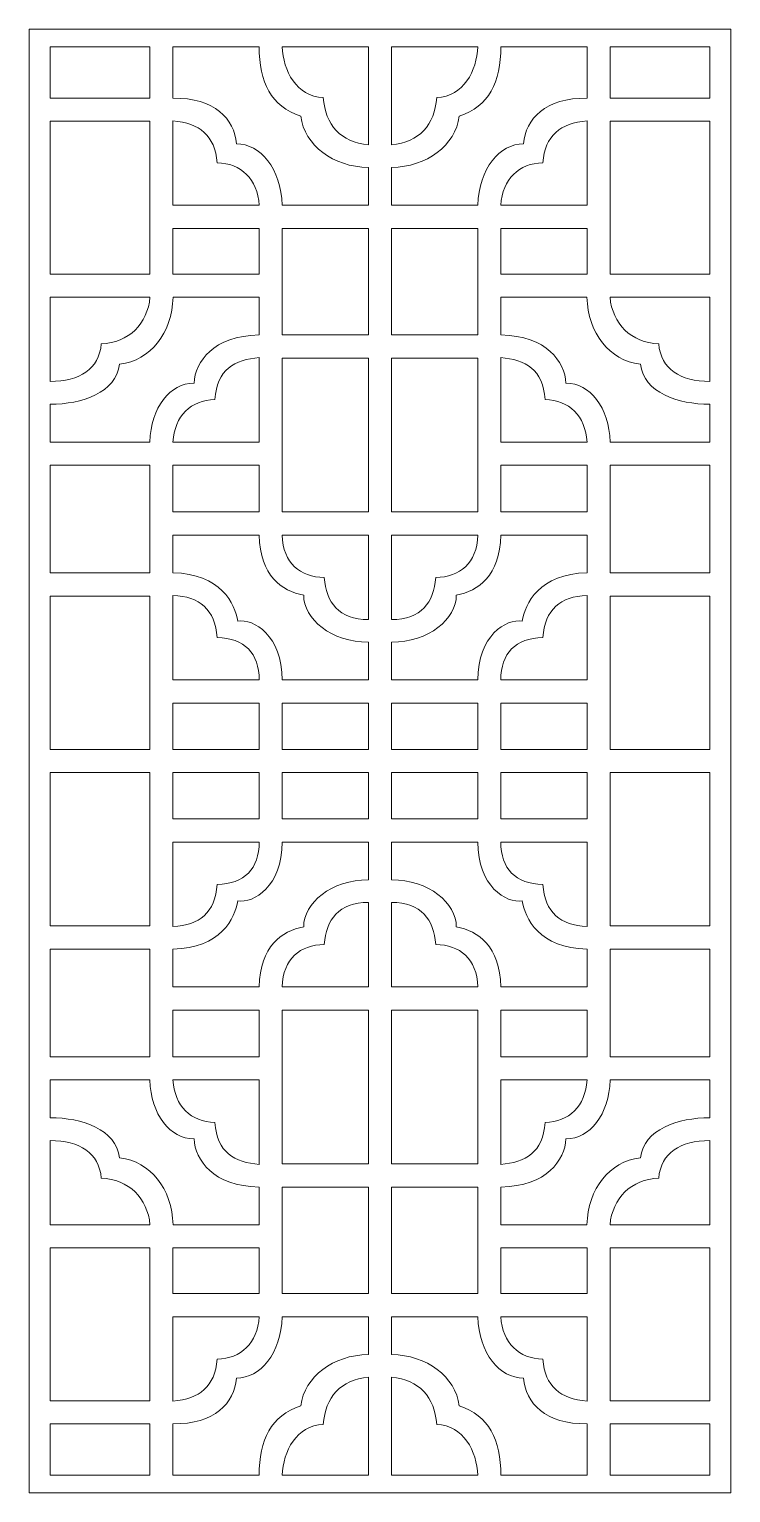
# Model space of a CAD drawing. Header units: centimetres. Extents: x -4.7 to 5.9, y -10.6 to 11.5.
import ezdxf

# ---------------------------------------------------------------- set-up
doc = ezdxf.new("R2010")
doc.units = ezdxf.units.CM
doc.header["$MEASUREMENT"] = 0
doc.layers.add('layer 1', color=7, linetype='Continuous')

msp = doc.modelspace()

# ---------------------------------------------------------------- linework, layer by layer
at = {"layer": 'layer 1', "color": 242, "lineweight": 9}
for points, knots in [([(-4.69171, 11.46541), (-4.69171, 11.46541), (5.89154, 11.46541), (5.89154, 11.46541), (5.89154, 11.46541), (5.89154, 11.46541), (5.89154, -10.6194), (5.89154, -10.6194), (5.89154, -10.6194), (5.89154, -10.6194), (-4.69171, -10.6194), (-4.69171, -10.6194), (-4.69171, -10.6194), (-4.69171, -10.6194), (-4.69171, 11.46541), (-4.69171, 11.46541)], [0, 0, 0, 0, 0.2, 0.2, 0.2, 0.2, 0.4, 0.4, 0.4, 0.4, 0.6, 0.6, 0.6, 0.6, 1, 1, 1, 1]), ([(-4.37775, 10.42548), (-4.37775, 10.42548), (-2.87238, 10.42548), (-2.87238, 10.42548), (-2.87238, 10.42548), (-2.87238, 10.42548), (-2.87238, 11.20187), (-2.87238, 11.20187), (-2.87238, 11.20187), (-2.87238, 11.20187), (-4.37775, 11.20187), (-4.37775, 11.20187), (-4.37775, 11.20187), (-4.37775, 11.20187), (-4.37775, 10.42548), (-4.37775, 10.42548)], [0, 0, 0, 0, 0.2, 0.2, 0.2, 0.2, 0.4, 0.4, 0.4, 0.4, 0.6, 0.6, 0.6, 0.6, 1, 1, 1, 1]), ([(-2.52347, 11.20187), (-2.52347, 11.20187), (-2.52347, 10.42567), (-2.52347, 10.42567), (-2.52347, 10.42567), (-1.89407, 10.43141), (-1.59461, 10.11523), (-1.56669, 9.73474), (-1.56669, 9.73474), (-1.20879, 9.73928), (-0.89213, 9.3645), (-0.87493, 8.80985), (-0.87493, 8.80985), (-0.87493, 8.80985), (0.42544, 8.80985), (0.42544, 8.80985), (0.42544, 8.80985), (0.42544, 8.80985), (0.42544, 9.3789), (0.42544, 9.3789), (0.42544, 9.3789), (-0.11044, 9.39037), (-0.53744, 9.70995), (-0.59615, 10.15421), (-0.59615, 10.15421), (-1.04469, 10.29875), (-1.21755, 10.66776), (-1.22404, 11.20187), (-1.22404, 11.20187), (-1.22404, 11.20187), (-2.52347, 11.20187), (-2.52347, 11.20187)], [0, 0, 0, 0, 0.11111111, 0.11111111, 0.11111111, 0.11111111, 0.22222222, 0.22222222, 0.22222222, 0.22222222, 0.33333333, 0.33333333, 0.33333333, 0.33333333, 0.44444444, 0.44444444, 0.44444444, 0.44444444, 0.55555556, 0.55555556, 0.55555556, 0.55555556, 0.66666667, 0.66666667, 0.66666667, 0.66666667, 0.77777778, 0.77777778, 0.77777778, 0.77777778, 1, 1, 1, 1]), ([(-0.25634, 10.43612), (-0.22328, 10.0151), (0.00456, 9.76476), (0.42544, 9.72187), (0.42544, 9.72187), (0.42544, 9.72187), (0.42544, 11.20187), (0.42544, 11.20187), (0.42544, 11.20187), (0.42544, 11.20187), (-0.87583, 11.20187), (-0.87583, 11.20187), (-0.87583, 11.20187), (-0.8599, 10.83999), (-0.66161, 10.44729), (-0.25634, 10.43612)], [0, 0, 0, 0, 0.2, 0.2, 0.2, 0.2, 0.4, 0.4, 0.4, 0.4, 0.6, 0.6, 0.6, 0.6, 1, 1, 1, 1]), ([(3.72321, 11.20187), (3.72321, 11.20187), (3.72321, 10.42567), (3.72321, 10.42567), (3.72321, 10.42567), (3.0938, 10.43141), (2.79435, 10.11523), (2.76643, 9.73474), (2.76643, 9.73474), (2.40852, 9.73928), (2.09186, 9.3645), (2.07466, 8.80985), (2.07466, 8.80985), (2.07466, 8.80985), (0.7743, 8.80985), (0.7743, 8.80985), (0.7743, 8.80985), (0.7743, 8.80985), (0.7743, 9.3789), (0.7743, 9.3789), (0.7743, 9.3789), (1.31018, 9.39037), (1.73717, 9.70995), (1.79589, 10.15421), (1.79589, 10.15421), (2.24442, 10.29875), (2.41728, 10.66776), (2.42378, 11.20187), (2.42378, 11.20187), (2.42378, 11.20187), (3.72321, 11.20187), (3.72321, 11.20187)], [0, 0, 0, 0, 0.11111111, 0.11111111, 0.11111111, 0.11111111, 0.22222222, 0.22222222, 0.22222222, 0.22222222, 0.33333333, 0.33333333, 0.33333333, 0.33333333, 0.44444444, 0.44444444, 0.44444444, 0.44444444, 0.55555556, 0.55555556, 0.55555556, 0.55555556, 0.66666667, 0.66666667, 0.66666667, 0.66666667, 0.77777778, 0.77777778, 0.77777778, 0.77777778, 1, 1, 1, 1]), ([(1.45607, 10.43612), (1.42301, 10.0151), (1.19518, 9.76476), (0.7743, 9.72187), (0.7743, 9.72187), (0.7743, 9.72187), (0.7743, 11.20187), (0.7743, 11.20187), (0.7743, 11.20187), (0.7743, 11.20187), (2.07556, 11.20187), (2.07556, 11.20187), (2.07556, 11.20187), (2.05964, 10.83999), (1.86134, 10.44729), (1.45607, 10.43612)], [0, 0, 0, 0, 0.2, 0.2, 0.2, 0.2, 0.4, 0.4, 0.4, 0.4, 0.6, 0.6, 0.6, 0.6, 1, 1, 1, 1]), ([(5.57748, 10.42548), (5.57748, 10.42548), (4.07211, 10.42548), (4.07211, 10.42548), (4.07211, 10.42548), (4.07211, 10.42548), (4.07211, 11.20187), (4.07211, 11.20187), (4.07211, 11.20187), (4.07211, 11.20187), (5.57748, 11.20187), (5.57748, 11.20187), (5.57748, 11.20187), (5.57748, 11.20187), (5.57748, 10.42548), (5.57748, 10.42548)], [0, 0, 0, 0, 0.2, 0.2, 0.2, 0.2, 0.4, 0.4, 0.4, 0.4, 0.6, 0.6, 0.6, 0.6, 1, 1, 1, 1]), ([(-4.37775, 7.77188), (-4.37775, 7.77188), (-2.87238, 7.77188), (-2.87238, 7.77188), (-2.87238, 7.77188), (-2.87238, 7.77188), (-2.87238, 10.07655), (-2.87238, 10.07655), (-2.87238, 10.07655), (-2.87238, 10.07655), (-4.37775, 10.07655), (-4.37775, 10.07655), (-4.37775, 10.07655), (-4.37775, 10.07655), (-4.37775, 7.77188), (-4.37775, 7.77188)], [0, 0, 0, 0, 0.2, 0.2, 0.2, 0.2, 0.4, 0.4, 0.4, 0.4, 0.6, 0.6, 0.6, 0.6, 1, 1, 1, 1]), ([(-1.85703, 9.44978), (-1.88848, 9.86555), (-2.12345, 10.04972), (-2.52347, 10.08418), (-2.52347, 10.08418), (-2.52347, 10.08418), (-2.52347, 8.80985), (-2.52347, 8.80985), (-2.52347, 8.80985), (-2.52347, 8.80985), (-1.22287, 8.80985), (-1.22287, 8.80985), (-1.22287, 8.80985), (-1.25053, 9.20647), (-1.49529, 9.44298), (-1.85703, 9.44978)], [0, 0, 0, 0, 0.2, 0.2, 0.2, 0.2, 0.4, 0.4, 0.4, 0.4, 0.6, 0.6, 0.6, 0.6, 1, 1, 1, 1]), ([(3.05677, 9.44978), (3.08821, 9.86555), (3.32318, 10.04972), (3.72321, 10.08418), (3.72321, 10.08418), (3.72321, 10.08418), (3.72321, 8.80985), (3.72321, 8.80985), (3.72321, 8.80985), (3.72321, 8.80985), (2.4226, 8.80985), (2.4226, 8.80985), (2.4226, 8.80985), (2.45026, 9.20647), (2.69502, 9.44298), (3.05677, 9.44978)], [0, 0, 0, 0, 0.2, 0.2, 0.2, 0.2, 0.4, 0.4, 0.4, 0.4, 0.6, 0.6, 0.6, 0.6, 1, 1, 1, 1]), ([(5.57748, 7.77188), (5.57748, 7.77188), (4.07211, 7.77188), (4.07211, 7.77188), (4.07211, 7.77188), (4.07211, 7.77188), (4.07211, 10.07655), (4.07211, 10.07655), (4.07211, 10.07655), (4.07211, 10.07655), (5.57748, 10.07655), (5.57748, 10.07655), (5.57748, 10.07655), (5.57748, 10.07655), (5.57748, 7.77188), (5.57748, 7.77188)], [0, 0, 0, 0, 0.2, 0.2, 0.2, 0.2, 0.4, 0.4, 0.4, 0.4, 0.6, 0.6, 0.6, 0.6, 1, 1, 1, 1]), ([(-1.22345, 7.77188), (-1.22345, 7.77188), (-1.22345, 8.46091), (-1.22345, 8.46091), (-1.22345, 8.46091), (-1.22345, 8.46091), (-2.52347, 8.46091), (-2.52347, 8.46091), (-2.52347, 8.46091), (-2.52347, 8.46091), (-2.52347, 7.77188), (-2.52347, 7.77188), (-2.52347, 7.77188), (-2.52347, 7.77188), (-1.22345, 7.77188), (-1.22345, 7.77188)], [0, 0, 0, 0, 0.2, 0.2, 0.2, 0.2, 0.4, 0.4, 0.4, 0.4, 0.6, 0.6, 0.6, 0.6, 1, 1, 1, 1]), ([(0.42544, 6.85194), (0.42544, 6.85194), (0.42544, 8.46091), (0.42544, 8.46091), (0.42544, 8.46091), (0.42544, 8.46091), (-0.87451, 8.46091), (-0.87451, 8.46091), (-0.87451, 8.46091), (-0.87451, 8.46091), (-0.87451, 6.85194), (-0.87451, 6.85194), (-0.87451, 6.85194), (-0.87451, 6.85194), (0.42544, 6.85194), (0.42544, 6.85194)], [0, 0, 0, 0, 0.2, 0.2, 0.2, 0.2, 0.4, 0.4, 0.4, 0.4, 0.6, 0.6, 0.6, 0.6, 1, 1, 1, 1]), ([(0.7743, 6.85194), (0.7743, 6.85194), (0.7743, 8.46091), (0.7743, 8.46091), (0.7743, 8.46091), (0.7743, 8.46091), (2.07425, 8.46091), (2.07425, 8.46091), (2.07425, 8.46091), (2.07425, 8.46091), (2.07425, 6.85194), (2.07425, 6.85194), (2.07425, 6.85194), (2.07425, 6.85194), (0.7743, 6.85194), (0.7743, 6.85194)], [0, 0, 0, 0, 0.2, 0.2, 0.2, 0.2, 0.4, 0.4, 0.4, 0.4, 0.6, 0.6, 0.6, 0.6, 1, 1, 1, 1]), ([(2.42318, 7.77188), (2.42318, 7.77188), (2.42318, 8.46091), (2.42318, 8.46091), (2.42318, 8.46091), (2.42318, 8.46091), (3.72321, 8.46091), (3.72321, 8.46091), (3.72321, 8.46091), (3.72321, 8.46091), (3.72321, 7.77188), (3.72321, 7.77188), (3.72321, 7.77188), (3.72321, 7.77188), (2.42318, 7.77188), (2.42318, 7.77188)], [0, 0, 0, 0, 0.2, 0.2, 0.2, 0.2, 0.4, 0.4, 0.4, 0.4, 0.6, 0.6, 0.6, 0.6, 1, 1, 1, 1]), ([(-4.37775, 5.23629), (-4.37775, 5.23629), (-2.87279, 5.23629), (-2.87279, 5.23629), (-2.87279, 5.23629), (-2.8565, 5.76091), (-2.56729, 6.12392), (-2.2057, 6.12491), (-2.2057, 6.12491), (-2.1865, 6.44852), (-1.91923, 6.83835), (-1.22345, 6.85217), (-1.22345, 6.85217), (-1.22345, 6.85217), (-1.22345, 7.42293), (-1.22345, 7.42293), (-1.22345, 7.42293), (-1.22345, 7.42293), (-2.52278, 7.42293), (-2.52278, 7.42293), (-2.52278, 7.42293), (-2.53918, 6.87456), (-2.85657, 6.46806), (-3.32915, 6.41217), (-3.32915, 6.41217), (-3.38249, 5.98148), (-3.89599, 5.80516), (-4.37775, 5.80783), (-4.37775, 5.80783), (-4.37775, 5.80783), (-4.37775, 5.23629), (-4.37775, 5.23629)], [0, 0, 0, 0, 0.11111111, 0.11111111, 0.11111111, 0.11111111, 0.22222222, 0.22222222, 0.22222222, 0.22222222, 0.33333333, 0.33333333, 0.33333333, 0.33333333, 0.44444444, 0.44444444, 0.44444444, 0.44444444, 0.55555556, 0.55555556, 0.55555556, 0.55555556, 0.66666667, 0.66666667, 0.66666667, 0.66666667, 0.77777778, 0.77777778, 0.77777778, 0.77777778, 1, 1, 1, 1]), ([(-3.60509, 6.72), (-3.19368, 6.72999), (-2.90451, 7.02451), (-2.8706, 7.42293), (-2.8706, 7.42293), (-2.8706, 7.42293), (-4.37775, 7.42293), (-4.37775, 7.42293), (-4.37775, 7.42293), (-4.37775, 7.42293), (-4.37775, 6.15116), (-4.37775, 6.15116), (-4.37775, 6.15116), (-3.92873, 6.15548), (-3.6397, 6.33292), (-3.60509, 6.72)], [0, 0, 0, 0, 0.2, 0.2, 0.2, 0.2, 0.4, 0.4, 0.4, 0.4, 0.6, 0.6, 0.6, 0.6, 1, 1, 1, 1]), ([(5.57748, 5.23629), (5.57748, 5.23629), (4.07252, 5.23629), (4.07252, 5.23629), (4.07252, 5.23629), (4.05623, 5.76091), (3.76702, 6.12392), (3.40544, 6.12491), (3.40544, 6.12491), (3.38624, 6.44852), (3.11896, 6.83835), (2.42318, 6.85217), (2.42318, 6.85217), (2.42318, 6.85217), (2.42318, 7.42293), (2.42318, 7.42293), (2.42318, 7.42293), (2.42318, 7.42293), (3.72251, 7.42293), (3.72251, 7.42293), (3.72251, 7.42293), (3.73891, 6.87456), (4.05631, 6.46806), (4.52888, 6.41217), (4.52888, 6.41217), (4.58222, 5.98148), (5.09572, 5.80516), (5.57748, 5.80783), (5.57748, 5.80783), (5.57748, 5.80783), (5.57748, 5.23629), (5.57748, 5.23629)], [0, 0, 0, 0, 0.11111111, 0.11111111, 0.11111111, 0.11111111, 0.22222222, 0.22222222, 0.22222222, 0.22222222, 0.33333333, 0.33333333, 0.33333333, 0.33333333, 0.44444444, 0.44444444, 0.44444444, 0.44444444, 0.55555556, 0.55555556, 0.55555556, 0.55555556, 0.66666667, 0.66666667, 0.66666667, 0.66666667, 0.77777778, 0.77777778, 0.77777778, 0.77777778, 1, 1, 1, 1]), ([(4.80483, 6.72), (4.39341, 6.72999), (4.10424, 7.02451), (4.07034, 7.42293), (4.07034, 7.42293), (4.07034, 7.42293), (5.57748, 7.42293), (5.57748, 7.42293), (5.57748, 7.42293), (5.57748, 7.42293), (5.57748, 6.15116), (5.57748, 6.15116), (5.57748, 6.15116), (5.12847, 6.15548), (4.83944, 6.33292), (4.80483, 6.72)], [0, 0, 0, 0, 0.2, 0.2, 0.2, 0.2, 0.4, 0.4, 0.4, 0.4, 0.6, 0.6, 0.6, 0.6, 1, 1, 1, 1]), ([(-1.22345, 5.23629), (-1.22345, 5.23629), (-1.22345, 6.51068), (-1.22345, 6.51068), (-1.22345, 6.51068), (-1.58972, 6.47943), (-1.8642, 6.33198), (-1.89062, 5.87622), (-1.89062, 5.87622), (-2.25614, 5.86935), (-2.49714, 5.63312), (-2.52483, 5.23629), (-2.52483, 5.23629), (-2.52483, 5.23629), (-1.22345, 5.23629), (-1.22345, 5.23629)], [0, 0, 0, 0, 0.2, 0.2, 0.2, 0.2, 0.4, 0.4, 0.4, 0.4, 0.6, 0.6, 0.6, 0.6, 1, 1, 1, 1]), ([(0.42544, 4.18127), (0.42544, 4.18127), (0.42544, 6.503), (0.42544, 6.503), (0.42544, 6.503), (0.42544, 6.503), (-0.87451, 6.503), (-0.87451, 6.503), (-0.87451, 6.503), (-0.87451, 6.503), (-0.87451, 4.18127), (-0.87451, 4.18127), (-0.87451, 4.18127), (-0.87451, 4.18127), (0.42544, 4.18127), (0.42544, 4.18127)], [0, 0, 0, 0, 0.2, 0.2, 0.2, 0.2, 0.4, 0.4, 0.4, 0.4, 0.6, 0.6, 0.6, 0.6, 1, 1, 1, 1]), ([(0.7743, 4.18127), (0.7743, 4.18127), (0.7743, 6.503), (0.7743, 6.503), (0.7743, 6.503), (0.7743, 6.503), (2.07425, 6.503), (2.07425, 6.503), (2.07425, 6.503), (2.07425, 6.503), (2.07425, 4.18127), (2.07425, 4.18127), (2.07425, 4.18127), (2.07425, 4.18127), (0.7743, 4.18127), (0.7743, 4.18127)], [0, 0, 0, 0, 0.2, 0.2, 0.2, 0.2, 0.4, 0.4, 0.4, 0.4, 0.6, 0.6, 0.6, 0.6, 1, 1, 1, 1]), ([(2.42318, 5.23629), (2.42318, 5.23629), (2.42318, 6.51068), (2.42318, 6.51068), (2.42318, 6.51068), (2.78946, 6.47943), (3.06394, 6.33198), (3.09035, 5.87622), (3.09035, 5.87622), (3.45588, 5.86935), (3.69687, 5.63312), (3.72457, 5.23629), (3.72457, 5.23629), (3.72457, 5.23629), (2.42318, 5.23629), (2.42318, 5.23629)], [0, 0, 0, 0, 0.2, 0.2, 0.2, 0.2, 0.4, 0.4, 0.4, 0.4, 0.6, 0.6, 0.6, 0.6, 1, 1, 1, 1]), ([(-4.37775, 3.26134), (-4.37775, 3.26134), (-2.87238, 3.26134), (-2.87238, 3.26134), (-2.87238, 3.26134), (-2.87238, 3.26134), (-2.87238, 4.88735), (-2.87238, 4.88735), (-2.87238, 4.88735), (-2.87238, 4.88735), (-4.37775, 4.88735), (-4.37775, 4.88735), (-4.37775, 4.88735), (-4.37775, 4.88735), (-4.37775, 3.26134), (-4.37775, 3.26134)], [0, 0, 0, 0, 0.2, 0.2, 0.2, 0.2, 0.4, 0.4, 0.4, 0.4, 0.6, 0.6, 0.6, 0.6, 1, 1, 1, 1]), ([(-2.52347, 4.18127), (-2.52347, 4.18127), (-1.22345, 4.18127), (-1.22345, 4.18127), (-1.22345, 4.18127), (-1.22345, 4.18127), (-1.22345, 4.88735), (-1.22345, 4.88735), (-1.22345, 4.88735), (-1.22345, 4.88735), (-2.52347, 4.88735), (-2.52347, 4.88735), (-2.52347, 4.88735), (-2.52347, 4.88735), (-2.52347, 4.18127), (-2.52347, 4.18127)], [0, 0, 0, 0, 0.2, 0.2, 0.2, 0.2, 0.4, 0.4, 0.4, 0.4, 0.6, 0.6, 0.6, 0.6, 1, 1, 1, 1]), ([(3.72321, 4.18127), (3.72321, 4.18127), (2.42318, 4.18127), (2.42318, 4.18127), (2.42318, 4.18127), (2.42318, 4.18127), (2.42318, 4.88735), (2.42318, 4.88735), (2.42318, 4.88735), (2.42318, 4.88735), (3.72321, 4.88735), (3.72321, 4.88735), (3.72321, 4.88735), (3.72321, 4.88735), (3.72321, 4.18127), (3.72321, 4.18127)], [0, 0, 0, 0, 0.2, 0.2, 0.2, 0.2, 0.4, 0.4, 0.4, 0.4, 0.6, 0.6, 0.6, 0.6, 1, 1, 1, 1]), ([(5.57748, 3.26134), (5.57748, 3.26134), (4.07211, 3.26134), (4.07211, 3.26134), (4.07211, 3.26134), (4.07211, 3.26134), (4.07211, 4.88735), (4.07211, 4.88735), (4.07211, 4.88735), (4.07211, 4.88735), (5.57748, 4.88735), (5.57748, 4.88735), (5.57748, 4.88735), (5.57748, 4.88735), (5.57748, 3.26134), (5.57748, 3.26134)], [0, 0, 0, 0, 0.2, 0.2, 0.2, 0.2, 0.4, 0.4, 0.4, 0.4, 0.6, 0.6, 0.6, 0.6, 1, 1, 1, 1]), ([(-2.52347, 3.26152), (-1.81331, 3.25499), (-1.57869, 2.78787), (-1.54737, 2.53404), (-1.54737, 2.53404), (-1.30032, 2.57453), (-0.87951, 2.31282), (-0.8741, 1.64564), (-0.8741, 1.64564), (-0.8741, 1.64564), (0.42544, 1.64564), (0.42544, 1.64564), (0.42544, 1.64564), (0.42544, 1.64564), (0.42544, 2.21649), (0.42544, 2.21649), (0.42544, 2.21649), (-0.13255, 2.20928), (-0.55849, 2.57821), (-0.55069, 2.92373), (-0.55069, 2.92373), (-0.88641, 2.99163), (-1.20666, 3.21674), (-1.22389, 3.83235), (-1.22389, 3.83235), (-1.22389, 3.83235), (-2.52347, 3.83235), (-2.52347, 3.83235), (-2.52347, 3.83235), (-2.52347, 3.83235), (-2.52347, 3.26152), (-2.52347, 3.26152)], [0, 0, 0, 0, 0.11111111, 0.11111111, 0.11111111, 0.11111111, 0.22222222, 0.22222222, 0.22222222, 0.22222222, 0.33333333, 0.33333333, 0.33333333, 0.33333333, 0.44444444, 0.44444444, 0.44444444, 0.44444444, 0.55555556, 0.55555556, 0.55555556, 0.55555556, 0.66666667, 0.66666667, 0.66666667, 0.66666667, 0.77777778, 0.77777778, 0.77777778, 0.77777778, 1, 1, 1, 1]), ([(-0.24177, 3.19242), (-0.21345, 2.81842), (-0.0225, 2.55392), (0.42544, 2.55796), (0.42544, 2.55796), (0.42544, 2.55796), (0.42544, 3.83235), (0.42544, 3.83235), (0.42544, 3.83235), (0.42544, 3.83235), (-0.87597, 3.83235), (-0.87597, 3.83235), (-0.87597, 3.83235), (-0.86349, 3.40538), (-0.60355, 3.1992), (-0.24177, 3.19242)], [0, 0, 0, 0, 0.2, 0.2, 0.2, 0.2, 0.4, 0.4, 0.4, 0.4, 0.6, 0.6, 0.6, 0.6, 1, 1, 1, 1]), ([(3.72321, 3.26152), (3.01304, 3.25499), (2.77842, 2.78787), (2.74711, 2.53404), (2.74711, 2.53404), (2.50005, 2.57453), (2.07924, 2.31282), (2.07384, 1.64564), (2.07384, 1.64564), (2.07384, 1.64564), (0.7743, 1.64564), (0.7743, 1.64564), (0.7743, 1.64564), (0.7743, 1.64564), (0.7743, 2.21649), (0.7743, 2.21649), (0.7743, 2.21649), (1.33228, 2.20928), (1.75823, 2.57821), (1.75042, 2.92373), (1.75042, 2.92373), (2.08615, 2.99163), (2.4064, 3.21674), (2.42362, 3.83235), (2.42362, 3.83235), (2.42362, 3.83235), (3.72321, 3.83235), (3.72321, 3.83235), (3.72321, 3.83235), (3.72321, 3.83235), (3.72321, 3.26152), (3.72321, 3.26152)], [0, 0, 0, 0, 0.11111111, 0.11111111, 0.11111111, 0.11111111, 0.22222222, 0.22222222, 0.22222222, 0.22222222, 0.33333333, 0.33333333, 0.33333333, 0.33333333, 0.44444444, 0.44444444, 0.44444444, 0.44444444, 0.55555556, 0.55555556, 0.55555556, 0.55555556, 0.66666667, 0.66666667, 0.66666667, 0.66666667, 0.77777778, 0.77777778, 0.77777778, 0.77777778, 1, 1, 1, 1]), ([(1.44151, 3.19242), (1.41319, 2.81842), (1.22224, 2.55392), (0.7743, 2.55796), (0.7743, 2.55796), (0.7743, 2.55796), (0.7743, 3.83235), (0.7743, 3.83235), (0.7743, 3.83235), (0.7743, 3.83235), (2.0757, 3.83235), (2.0757, 3.83235), (2.0757, 3.83235), (2.06323, 3.40538), (1.80328, 3.1992), (1.44151, 3.19242)], [0, 0, 0, 0, 0.2, 0.2, 0.2, 0.2, 0.4, 0.4, 0.4, 0.4, 0.6, 0.6, 0.6, 0.6, 1, 1, 1, 1]), ([(-4.37775, 0.59749), (-4.37775, 0.59749), (-2.87238, 0.59749), (-2.87238, 0.59749), (-2.87238, 0.59749), (-2.87238, 0.59749), (-2.87238, 2.91242), (-2.87238, 2.91242), (-2.87238, 2.91242), (-2.87238, 2.91242), (-4.37775, 2.91242), (-4.37775, 2.91242), (-4.37775, 2.91242), (-4.37775, 2.91242), (-4.37775, 0.59749), (-4.37775, 0.59749)], [0, 0, 0, 0, 0.2, 0.2, 0.2, 0.2, 0.4, 0.4, 0.4, 0.4, 0.6, 0.6, 0.6, 0.6, 1, 1, 1, 1]), ([(-1.85627, 2.28564), (-1.88773, 2.71195), (-2.1231, 2.90622), (-2.52347, 2.92003), (-2.52347, 2.92003), (-2.52347, 2.92003), (-2.52347, 1.64564), (-2.52347, 1.64564), (-2.52347, 1.64564), (-2.52347, 1.64564), (-1.22209, 1.64564), (-1.22209, 1.64564), (-1.22209, 1.64564), (-1.22296, 2.04813), (-1.44816, 2.27818), (-1.85627, 2.28564)], [0, 0, 0, 0, 0.2, 0.2, 0.2, 0.2, 0.4, 0.4, 0.4, 0.4, 0.6, 0.6, 0.6, 0.6, 1, 1, 1, 1]), ([(3.056, 2.28564), (3.08747, 2.71195), (3.32283, 2.90622), (3.72321, 2.92003), (3.72321, 2.92003), (3.72321, 2.92003), (3.72321, 1.64564), (3.72321, 1.64564), (3.72321, 1.64564), (3.72321, 1.64564), (2.42183, 1.64564), (2.42183, 1.64564), (2.42183, 1.64564), (2.42269, 2.04813), (2.64789, 2.27818), (3.056, 2.28564)], [0, 0, 0, 0, 0.2, 0.2, 0.2, 0.2, 0.4, 0.4, 0.4, 0.4, 0.6, 0.6, 0.6, 0.6, 1, 1, 1, 1]), ([(5.57748, 0.59749), (5.57748, 0.59749), (4.07211, 0.59749), (4.07211, 0.59749), (4.07211, 0.59749), (4.07211, 0.59749), (4.07211, 2.91242), (4.07211, 2.91242), (4.07211, 2.91242), (4.07211, 2.91242), (5.57748, 2.91242), (5.57748, 2.91242), (5.57748, 2.91242), (5.57748, 2.91242), (5.57748, 0.59749), (5.57748, 0.59749)], [0, 0, 0, 0, 0.2, 0.2, 0.2, 0.2, 0.4, 0.4, 0.4, 0.4, 0.6, 0.6, 0.6, 0.6, 1, 1, 1, 1]), ([(-1.22345, 1.29675), (-1.22345, 1.29675), (-2.52347, 1.29675), (-2.52347, 1.29675), (-2.52347, 1.29675), (-2.52347, 1.29675), (-2.52347, 0.59749), (-2.52347, 0.59749), (-2.52347, 0.59749), (-2.52347, 0.59749), (-1.22345, 0.59749), (-1.22345, 0.59749), (-1.22345, 0.59749), (-1.22345, 0.59749), (-1.22345, 1.29675), (-1.22345, 1.29675)], [0, 0, 0, 0, 0.2, 0.2, 0.2, 0.2, 0.4, 0.4, 0.4, 0.4, 0.6, 0.6, 0.6, 0.6, 1, 1, 1, 1]), ([(0.42544, 1.29675), (0.42544, 1.29675), (-0.87451, 1.29675), (-0.87451, 1.29675), (-0.87451, 1.29675), (-0.87451, 1.29675), (-0.87451, 0.59749), (-0.87451, 0.59749), (-0.87451, 0.59749), (-0.87451, 0.59749), (0.42544, 0.59749), (0.42544, 0.59749), (0.42544, 0.59749), (0.42544, 0.59749), (0.42544, 1.29675), (0.42544, 1.29675)], [0, 0, 0, 0, 0.2, 0.2, 0.2, 0.2, 0.4, 0.4, 0.4, 0.4, 0.6, 0.6, 0.6, 0.6, 1, 1, 1, 1]), ([(0.7743, 1.29675), (0.7743, 1.29675), (2.07425, 1.29675), (2.07425, 1.29675), (2.07425, 1.29675), (2.07425, 1.29675), (2.07425, 0.59749), (2.07425, 0.59749), (2.07425, 0.59749), (2.07425, 0.59749), (0.7743, 0.59749), (0.7743, 0.59749), (0.7743, 0.59749), (0.7743, 0.59749), (0.7743, 1.29675), (0.7743, 1.29675)], [0, 0, 0, 0, 0.2, 0.2, 0.2, 0.2, 0.4, 0.4, 0.4, 0.4, 0.6, 0.6, 0.6, 0.6, 1, 1, 1, 1]), ([(2.42318, 1.29675), (2.42318, 1.29675), (3.72321, 1.29675), (3.72321, 1.29675), (3.72321, 1.29675), (3.72321, 1.29675), (3.72321, 0.59749), (3.72321, 0.59749), (3.72321, 0.59749), (3.72321, 0.59749), (2.42318, 0.59749), (2.42318, 0.59749), (2.42318, 0.59749), (2.42318, 0.59749), (2.42318, 1.29675), (2.42318, 1.29675)], [0, 0, 0, 0, 0.2, 0.2, 0.2, 0.2, 0.4, 0.4, 0.4, 0.4, 0.6, 0.6, 0.6, 0.6, 1, 1, 1, 1]), ([(-4.37775, 0.24864), (-4.37775, 0.24864), (-2.87238, 0.24864), (-2.87238, 0.24864), (-2.87238, 0.24864), (-2.87238, 0.24864), (-2.87238, -2.0663), (-2.87238, -2.0663), (-2.87238, -2.0663), (-2.87238, -2.0663), (-4.37775, -2.0663), (-4.37775, -2.0663), (-4.37775, -2.0663), (-4.37775, -2.0663), (-4.37775, 0.24864), (-4.37775, 0.24864)], [0, 0, 0, 0, 0.2, 0.2, 0.2, 0.2, 0.4, 0.4, 0.4, 0.4, 0.6, 0.6, 0.6, 0.6, 1, 1, 1, 1]), ([(-1.22345, -0.45063), (-1.22345, -0.45063), (-2.52347, -0.45063), (-2.52347, -0.45063), (-2.52347, -0.45063), (-2.52347, -0.45063), (-2.52347, 0.24864), (-2.52347, 0.24864), (-2.52347, 0.24864), (-2.52347, 0.24864), (-1.22345, 0.24864), (-1.22345, 0.24864), (-1.22345, 0.24864), (-1.22345, 0.24864), (-1.22345, -0.45063), (-1.22345, -0.45063)], [0, 0, 0, 0, 0.2, 0.2, 0.2, 0.2, 0.4, 0.4, 0.4, 0.4, 0.6, 0.6, 0.6, 0.6, 1, 1, 1, 1]), ([(0.42544, -0.45063), (0.42544, -0.45063), (-0.87451, -0.45063), (-0.87451, -0.45063), (-0.87451, -0.45063), (-0.87451, -0.45063), (-0.87451, 0.24864), (-0.87451, 0.24864), (-0.87451, 0.24864), (-0.87451, 0.24864), (0.42544, 0.24864), (0.42544, 0.24864), (0.42544, 0.24864), (0.42544, 0.24864), (0.42544, -0.45063), (0.42544, -0.45063)], [0, 0, 0, 0, 0.2, 0.2, 0.2, 0.2, 0.4, 0.4, 0.4, 0.4, 0.6, 0.6, 0.6, 0.6, 1, 1, 1, 1]), ([(0.7743, -0.45063), (0.7743, -0.45063), (2.07425, -0.45063), (2.07425, -0.45063), (2.07425, -0.45063), (2.07425, -0.45063), (2.07425, 0.24864), (2.07425, 0.24864), (2.07425, 0.24864), (2.07425, 0.24864), (0.7743, 0.24864), (0.7743, 0.24864), (0.7743, 0.24864), (0.7743, 0.24864), (0.7743, -0.45063), (0.7743, -0.45063)], [0, 0, 0, 0, 0.2, 0.2, 0.2, 0.2, 0.4, 0.4, 0.4, 0.4, 0.6, 0.6, 0.6, 0.6, 1, 1, 1, 1]), ([(2.42318, -0.45063), (2.42318, -0.45063), (3.72321, -0.45063), (3.72321, -0.45063), (3.72321, -0.45063), (3.72321, -0.45063), (3.72321, 0.24864), (3.72321, 0.24864), (3.72321, 0.24864), (3.72321, 0.24864), (2.42318, 0.24864), (2.42318, 0.24864), (2.42318, 0.24864), (2.42318, 0.24864), (2.42318, -0.45063), (2.42318, -0.45063)], [0, 0, 0, 0, 0.2, 0.2, 0.2, 0.2, 0.4, 0.4, 0.4, 0.4, 0.6, 0.6, 0.6, 0.6, 1, 1, 1, 1]), ([(5.57748, 0.24864), (5.57748, 0.24864), (4.07211, 0.24864), (4.07211, 0.24864), (4.07211, 0.24864), (4.07211, 0.24864), (4.07211, -2.0663), (4.07211, -2.0663), (4.07211, -2.0663), (4.07211, -2.0663), (5.57748, -2.0663), (5.57748, -2.0663), (5.57748, -2.0663), (5.57748, -2.0663), (5.57748, 0.24864), (5.57748, 0.24864)], [0, 0, 0, 0, 0.2, 0.2, 0.2, 0.2, 0.4, 0.4, 0.4, 0.4, 0.6, 0.6, 0.6, 0.6, 1, 1, 1, 1]), ([(-1.85627, -1.43952), (-1.88773, -1.86583), (-2.1231, -2.06009), (-2.52347, -2.07391), (-2.52347, -2.07391), (-2.52347, -2.07391), (-2.52347, -0.79952), (-2.52347, -0.79952), (-2.52347, -0.79952), (-2.52347, -0.79952), (-1.22209, -0.79952), (-1.22209, -0.79952), (-1.22209, -0.79952), (-1.22296, -1.202), (-1.44816, -1.43206), (-1.85627, -1.43952)], [0, 0, 0, 0, 0.2, 0.2, 0.2, 0.2, 0.4, 0.4, 0.4, 0.4, 0.6, 0.6, 0.6, 0.6, 1, 1, 1, 1]), ([(-2.52347, -2.41539), (-1.81331, -2.40887), (-1.57869, -1.94175), (-1.54737, -1.68791), (-1.54737, -1.68791), (-1.30032, -1.72841), (-0.87951, -1.46669), (-0.8741, -0.79952), (-0.8741, -0.79952), (-0.8741, -0.79952), (0.42544, -0.79952), (0.42544, -0.79952), (0.42544, -0.79952), (0.42544, -0.79952), (0.42544, -1.37037), (0.42544, -1.37037), (0.42544, -1.37037), (-0.13255, -1.36316), (-0.55849, -1.73209), (-0.55069, -2.07761), (-0.55069, -2.07761), (-0.88641, -2.1455), (-1.20666, -2.37061), (-1.22389, -2.98623), (-1.22389, -2.98623), (-1.22389, -2.98623), (-2.52347, -2.98623), (-2.52347, -2.98623), (-2.52347, -2.98623), (-2.52347, -2.98623), (-2.52347, -2.41539), (-2.52347, -2.41539)], [0, 0, 0, 0, 0.11111111, 0.11111111, 0.11111111, 0.11111111, 0.22222222, 0.22222222, 0.22222222, 0.22222222, 0.33333333, 0.33333333, 0.33333333, 0.33333333, 0.44444444, 0.44444444, 0.44444444, 0.44444444, 0.55555556, 0.55555556, 0.55555556, 0.55555556, 0.66666667, 0.66666667, 0.66666667, 0.66666667, 0.77777778, 0.77777778, 0.77777778, 0.77777778, 1, 1, 1, 1]), ([(3.72321, -2.41539), (3.01304, -2.40887), (2.77842, -1.94175), (2.74711, -1.68791), (2.74711, -1.68791), (2.50005, -1.72841), (2.07924, -1.46669), (2.07384, -0.79952), (2.07384, -0.79952), (2.07384, -0.79952), (0.7743, -0.79952), (0.7743, -0.79952), (0.7743, -0.79952), (0.7743, -0.79952), (0.7743, -1.37037), (0.7743, -1.37037), (0.7743, -1.37037), (1.33228, -1.36316), (1.75823, -1.73209), (1.75042, -2.07761), (1.75042, -2.07761), (2.08615, -2.1455), (2.4064, -2.37061), (2.42362, -2.98623), (2.42362, -2.98623), (2.42362, -2.98623), (3.72321, -2.98623), (3.72321, -2.98623), (3.72321, -2.98623), (3.72321, -2.98623), (3.72321, -2.41539), (3.72321, -2.41539)], [0, 0, 0, 0, 0.11111111, 0.11111111, 0.11111111, 0.11111111, 0.22222222, 0.22222222, 0.22222222, 0.22222222, 0.33333333, 0.33333333, 0.33333333, 0.33333333, 0.44444444, 0.44444444, 0.44444444, 0.44444444, 0.55555556, 0.55555556, 0.55555556, 0.55555556, 0.66666667, 0.66666667, 0.66666667, 0.66666667, 0.77777778, 0.77777778, 0.77777778, 0.77777778, 1, 1, 1, 1]), ([(3.056, -1.43952), (3.08747, -1.86583), (3.32283, -2.06009), (3.72321, -2.07391), (3.72321, -2.07391), (3.72321, -2.07391), (3.72321, -0.79952), (3.72321, -0.79952), (3.72321, -0.79952), (3.72321, -0.79952), (2.42183, -0.79952), (2.42183, -0.79952), (2.42183, -0.79952), (2.42269, -1.202), (2.64789, -1.43206), (3.056, -1.43952)], [0, 0, 0, 0, 0.2, 0.2, 0.2, 0.2, 0.4, 0.4, 0.4, 0.4, 0.6, 0.6, 0.6, 0.6, 1, 1, 1, 1]), ([(-0.24177, -2.3463), (-0.21345, -1.9723), (-0.0225, -1.7078), (0.42544, -1.71184), (0.42544, -1.71184), (0.42544, -1.71184), (0.42544, -2.98623), (0.42544, -2.98623), (0.42544, -2.98623), (0.42544, -2.98623), (-0.87597, -2.98623), (-0.87597, -2.98623), (-0.87597, -2.98623), (-0.86349, -2.55926), (-0.60355, -2.35308), (-0.24177, -2.3463)], [0, 0, 0, 0, 0.2, 0.2, 0.2, 0.2, 0.4, 0.4, 0.4, 0.4, 0.6, 0.6, 0.6, 0.6, 1, 1, 1, 1]), ([(1.44151, -2.3463), (1.41319, -1.9723), (1.22224, -1.7078), (0.7743, -1.71184), (0.7743, -1.71184), (0.7743, -1.71184), (0.7743, -2.98623), (0.7743, -2.98623), (0.7743, -2.98623), (0.7743, -2.98623), (2.0757, -2.98623), (2.0757, -2.98623), (2.0757, -2.98623), (2.06323, -2.55926), (1.80328, -2.35308), (1.44151, -2.3463)], [0, 0, 0, 0, 0.2, 0.2, 0.2, 0.2, 0.4, 0.4, 0.4, 0.4, 0.6, 0.6, 0.6, 0.6, 1, 1, 1, 1]), ([(-4.37775, -2.41522), (-4.37775, -2.41522), (-2.87238, -2.41522), (-2.87238, -2.41522), (-2.87238, -2.41522), (-2.87238, -2.41522), (-2.87238, -4.04122), (-2.87238, -4.04122), (-2.87238, -4.04122), (-2.87238, -4.04122), (-4.37775, -4.04122), (-4.37775, -4.04122), (-4.37775, -4.04122), (-4.37775, -4.04122), (-4.37775, -2.41522), (-4.37775, -2.41522)], [0, 0, 0, 0, 0.2, 0.2, 0.2, 0.2, 0.4, 0.4, 0.4, 0.4, 0.6, 0.6, 0.6, 0.6, 1, 1, 1, 1]), ([(5.57748, -2.41522), (5.57748, -2.41522), (4.07211, -2.41522), (4.07211, -2.41522), (4.07211, -2.41522), (4.07211, -2.41522), (4.07211, -4.04122), (4.07211, -4.04122), (4.07211, -4.04122), (4.07211, -4.04122), (5.57748, -4.04122), (5.57748, -4.04122), (5.57748, -4.04122), (5.57748, -4.04122), (5.57748, -2.41522), (5.57748, -2.41522)], [0, 0, 0, 0, 0.2, 0.2, 0.2, 0.2, 0.4, 0.4, 0.4, 0.4, 0.6, 0.6, 0.6, 0.6, 1, 1, 1, 1]), ([(-2.52347, -3.33515), (-2.52347, -3.33515), (-1.22345, -3.33515), (-1.22345, -3.33515), (-1.22345, -3.33515), (-1.22345, -3.33515), (-1.22345, -4.04122), (-1.22345, -4.04122), (-1.22345, -4.04122), (-1.22345, -4.04122), (-2.52347, -4.04122), (-2.52347, -4.04122), (-2.52347, -4.04122), (-2.52347, -4.04122), (-2.52347, -3.33515), (-2.52347, -3.33515)], [0, 0, 0, 0, 0.2, 0.2, 0.2, 0.2, 0.4, 0.4, 0.4, 0.4, 0.6, 0.6, 0.6, 0.6, 1, 1, 1, 1]), ([(0.42544, -3.33515), (0.42544, -3.33515), (0.42544, -5.65688), (0.42544, -5.65688), (0.42544, -5.65688), (0.42544, -5.65688), (-0.87451, -5.65688), (-0.87451, -5.65688), (-0.87451, -5.65688), (-0.87451, -5.65688), (-0.87451, -3.33515), (-0.87451, -3.33515), (-0.87451, -3.33515), (-0.87451, -3.33515), (0.42544, -3.33515), (0.42544, -3.33515)], [0, 0, 0, 0, 0.2, 0.2, 0.2, 0.2, 0.4, 0.4, 0.4, 0.4, 0.6, 0.6, 0.6, 0.6, 1, 1, 1, 1]), ([(0.7743, -3.33515), (0.7743, -3.33515), (0.7743, -5.65688), (0.7743, -5.65688), (0.7743, -5.65688), (0.7743, -5.65688), (2.07425, -5.65688), (2.07425, -5.65688), (2.07425, -5.65688), (2.07425, -5.65688), (2.07425, -3.33515), (2.07425, -3.33515), (2.07425, -3.33515), (2.07425, -3.33515), (0.7743, -3.33515), (0.7743, -3.33515)], [0, 0, 0, 0, 0.2, 0.2, 0.2, 0.2, 0.4, 0.4, 0.4, 0.4, 0.6, 0.6, 0.6, 0.6, 1, 1, 1, 1]), ([(3.72321, -3.33515), (3.72321, -3.33515), (2.42318, -3.33515), (2.42318, -3.33515), (2.42318, -3.33515), (2.42318, -3.33515), (2.42318, -4.04122), (2.42318, -4.04122), (2.42318, -4.04122), (2.42318, -4.04122), (3.72321, -4.04122), (3.72321, -4.04122), (3.72321, -4.04122), (3.72321, -4.04122), (3.72321, -3.33515), (3.72321, -3.33515)], [0, 0, 0, 0, 0.2, 0.2, 0.2, 0.2, 0.4, 0.4, 0.4, 0.4, 0.6, 0.6, 0.6, 0.6, 1, 1, 1, 1]), ([(-4.37775, -4.39016), (-4.37775, -4.39016), (-2.87279, -4.39016), (-2.87279, -4.39016), (-2.87279, -4.39016), (-2.8565, -4.91479), (-2.56729, -5.2778), (-2.2057, -5.27878), (-2.2057, -5.27878), (-2.1865, -5.60239), (-1.91923, -5.99222), (-1.22345, -6.00605), (-1.22345, -6.00605), (-1.22345, -6.00605), (-1.22345, -6.57681), (-1.22345, -6.57681), (-1.22345, -6.57681), (-1.22345, -6.57681), (-2.52278, -6.57681), (-2.52278, -6.57681), (-2.52278, -6.57681), (-2.53918, -6.02844), (-2.85657, -5.62194), (-3.32915, -5.56605), (-3.32915, -5.56605), (-3.38249, -5.13536), (-3.89599, -4.95904), (-4.37775, -4.96171), (-4.37775, -4.96171), (-4.37775, -4.96171), (-4.37775, -4.39016), (-4.37775, -4.39016)], [0, 0, 0, 0, 0.11111111, 0.11111111, 0.11111111, 0.11111111, 0.22222222, 0.22222222, 0.22222222, 0.22222222, 0.33333333, 0.33333333, 0.33333333, 0.33333333, 0.44444444, 0.44444444, 0.44444444, 0.44444444, 0.55555556, 0.55555556, 0.55555556, 0.55555556, 0.66666667, 0.66666667, 0.66666667, 0.66666667, 0.77777778, 0.77777778, 0.77777778, 0.77777778, 1, 1, 1, 1]), ([(-1.22345, -4.39016), (-1.22345, -4.39016), (-1.22345, -5.66456), (-1.22345, -5.66456), (-1.22345, -5.66456), (-1.58972, -5.6333), (-1.8642, -5.48585), (-1.89062, -5.0301), (-1.89062, -5.0301), (-2.25614, -5.02323), (-2.49714, -4.78699), (-2.52483, -4.39016), (-2.52483, -4.39016), (-2.52483, -4.39016), (-1.22345, -4.39016), (-1.22345, -4.39016)], [0, 0, 0, 0, 0.2, 0.2, 0.2, 0.2, 0.4, 0.4, 0.4, 0.4, 0.6, 0.6, 0.6, 0.6, 1, 1, 1, 1]), ([(5.57748, -4.39016), (5.57748, -4.39016), (4.07252, -4.39016), (4.07252, -4.39016), (4.07252, -4.39016), (4.05623, -4.91479), (3.76702, -5.2778), (3.40544, -5.27878), (3.40544, -5.27878), (3.38624, -5.60239), (3.11896, -5.99222), (2.42318, -6.00605), (2.42318, -6.00605), (2.42318, -6.00605), (2.42318, -6.57681), (2.42318, -6.57681), (2.42318, -6.57681), (2.42318, -6.57681), (3.72251, -6.57681), (3.72251, -6.57681), (3.72251, -6.57681), (3.73891, -6.02844), (4.05631, -5.62194), (4.52888, -5.56605), (4.52888, -5.56605), (4.58222, -5.13536), (5.09572, -4.95904), (5.57748, -4.96171), (5.57748, -4.96171), (5.57748, -4.96171), (5.57748, -4.39016), (5.57748, -4.39016)], [0, 0, 0, 0, 0.11111111, 0.11111111, 0.11111111, 0.11111111, 0.22222222, 0.22222222, 0.22222222, 0.22222222, 0.33333333, 0.33333333, 0.33333333, 0.33333333, 0.44444444, 0.44444444, 0.44444444, 0.44444444, 0.55555556, 0.55555556, 0.55555556, 0.55555556, 0.66666667, 0.66666667, 0.66666667, 0.66666667, 0.77777778, 0.77777778, 0.77777778, 0.77777778, 1, 1, 1, 1]), ([(2.42318, -4.39016), (2.42318, -4.39016), (2.42318, -5.66456), (2.42318, -5.66456), (2.42318, -5.66456), (2.78946, -5.6333), (3.06394, -5.48585), (3.09035, -5.0301), (3.09035, -5.0301), (3.45588, -5.02323), (3.69687, -4.78699), (3.72457, -4.39016), (3.72457, -4.39016), (3.72457, -4.39016), (2.42318, -4.39016), (2.42318, -4.39016)], [0, 0, 0, 0, 0.2, 0.2, 0.2, 0.2, 0.4, 0.4, 0.4, 0.4, 0.6, 0.6, 0.6, 0.6, 1, 1, 1, 1]), ([(-3.60509, -5.87387), (-3.19368, -5.88387), (-2.90451, -6.17838), (-2.8706, -6.57681), (-2.8706, -6.57681), (-2.8706, -6.57681), (-4.37775, -6.57681), (-4.37775, -6.57681), (-4.37775, -6.57681), (-4.37775, -6.57681), (-4.37775, -5.30503), (-4.37775, -5.30503), (-4.37775, -5.30503), (-3.92873, -5.30935), (-3.6397, -5.48679), (-3.60509, -5.87387)], [0, 0, 0, 0, 0.2, 0.2, 0.2, 0.2, 0.4, 0.4, 0.4, 0.4, 0.6, 0.6, 0.6, 0.6, 1, 1, 1, 1]), ([(4.80483, -5.87387), (4.39341, -5.88387), (4.10424, -6.17838), (4.07034, -6.57681), (4.07034, -6.57681), (4.07034, -6.57681), (5.57748, -6.57681), (5.57748, -6.57681), (5.57748, -6.57681), (5.57748, -6.57681), (5.57748, -5.30503), (5.57748, -5.30503), (5.57748, -5.30503), (5.12847, -5.30935), (4.83944, -5.48679), (4.80483, -5.87387)], [0, 0, 0, 0, 0.2, 0.2, 0.2, 0.2, 0.4, 0.4, 0.4, 0.4, 0.6, 0.6, 0.6, 0.6, 1, 1, 1, 1]), ([(0.42544, -6.00582), (0.42544, -6.00582), (0.42544, -7.61479), (0.42544, -7.61479), (0.42544, -7.61479), (0.42544, -7.61479), (-0.87451, -7.61479), (-0.87451, -7.61479), (-0.87451, -7.61479), (-0.87451, -7.61479), (-0.87451, -6.00582), (-0.87451, -6.00582), (-0.87451, -6.00582), (-0.87451, -6.00582), (0.42544, -6.00582), (0.42544, -6.00582)], [0, 0, 0, 0, 0.2, 0.2, 0.2, 0.2, 0.4, 0.4, 0.4, 0.4, 0.6, 0.6, 0.6, 0.6, 1, 1, 1, 1]), ([(0.7743, -6.00582), (0.7743, -6.00582), (0.7743, -7.61479), (0.7743, -7.61479), (0.7743, -7.61479), (0.7743, -7.61479), (2.07425, -7.61479), (2.07425, -7.61479), (2.07425, -7.61479), (2.07425, -7.61479), (2.07425, -6.00582), (2.07425, -6.00582), (2.07425, -6.00582), (2.07425, -6.00582), (0.7743, -6.00582), (0.7743, -6.00582)], [0, 0, 0, 0, 0.2, 0.2, 0.2, 0.2, 0.4, 0.4, 0.4, 0.4, 0.6, 0.6, 0.6, 0.6, 1, 1, 1, 1]), ([(-4.37775, -6.92576), (-4.37775, -6.92576), (-2.87238, -6.92576), (-2.87238, -6.92576), (-2.87238, -6.92576), (-2.87238, -6.92576), (-2.87238, -9.23042), (-2.87238, -9.23042), (-2.87238, -9.23042), (-2.87238, -9.23042), (-4.37775, -9.23042), (-4.37775, -9.23042), (-4.37775, -9.23042), (-4.37775, -9.23042), (-4.37775, -6.92576), (-4.37775, -6.92576)], [0, 0, 0, 0, 0.2, 0.2, 0.2, 0.2, 0.4, 0.4, 0.4, 0.4, 0.6, 0.6, 0.6, 0.6, 1, 1, 1, 1]), ([(-1.22345, -6.92576), (-1.22345, -6.92576), (-1.22345, -7.61479), (-1.22345, -7.61479), (-1.22345, -7.61479), (-1.22345, -7.61479), (-2.52347, -7.61479), (-2.52347, -7.61479), (-2.52347, -7.61479), (-2.52347, -7.61479), (-2.52347, -6.92576), (-2.52347, -6.92576), (-2.52347, -6.92576), (-2.52347, -6.92576), (-1.22345, -6.92576), (-1.22345, -6.92576)], [0, 0, 0, 0, 0.2, 0.2, 0.2, 0.2, 0.4, 0.4, 0.4, 0.4, 0.6, 0.6, 0.6, 0.6, 1, 1, 1, 1]), ([(2.42318, -6.92576), (2.42318, -6.92576), (2.42318, -7.61479), (2.42318, -7.61479), (2.42318, -7.61479), (2.42318, -7.61479), (3.72321, -7.61479), (3.72321, -7.61479), (3.72321, -7.61479), (3.72321, -7.61479), (3.72321, -6.92576), (3.72321, -6.92576), (3.72321, -6.92576), (3.72321, -6.92576), (2.42318, -6.92576), (2.42318, -6.92576)], [0, 0, 0, 0, 0.2, 0.2, 0.2, 0.2, 0.4, 0.4, 0.4, 0.4, 0.6, 0.6, 0.6, 0.6, 1, 1, 1, 1]), ([(5.57748, -6.92576), (5.57748, -6.92576), (4.07211, -6.92576), (4.07211, -6.92576), (4.07211, -6.92576), (4.07211, -6.92576), (4.07211, -9.23042), (4.07211, -9.23042), (4.07211, -9.23042), (4.07211, -9.23042), (5.57748, -9.23042), (5.57748, -9.23042), (5.57748, -9.23042), (5.57748, -9.23042), (5.57748, -6.92576), (5.57748, -6.92576)], [0, 0, 0, 0, 0.2, 0.2, 0.2, 0.2, 0.4, 0.4, 0.4, 0.4, 0.6, 0.6, 0.6, 0.6, 1, 1, 1, 1]), ([(-2.52347, -10.35575), (-2.52347, -10.35575), (-2.52347, -9.57955), (-2.52347, -9.57955), (-2.52347, -9.57955), (-1.89407, -9.58529), (-1.59461, -9.2691), (-1.56669, -8.88861), (-1.56669, -8.88861), (-1.20879, -8.89316), (-0.89213, -8.51838), (-0.87493, -7.96372), (-0.87493, -7.96372), (-0.87493, -7.96372), (0.42544, -7.96372), (0.42544, -7.96372), (0.42544, -7.96372), (0.42544, -7.96372), (0.42544, -8.53277), (0.42544, -8.53277), (0.42544, -8.53277), (-0.11044, -8.54424), (-0.53744, -8.86382), (-0.59615, -9.30808), (-0.59615, -9.30808), (-1.04469, -9.45262), (-1.21755, -9.82164), (-1.22404, -10.35575), (-1.22404, -10.35575), (-1.22404, -10.35575), (-2.52347, -10.35575), (-2.52347, -10.35575)], [0, 0, 0, 0, 0.11111111, 0.11111111, 0.11111111, 0.11111111, 0.22222222, 0.22222222, 0.22222222, 0.22222222, 0.33333333, 0.33333333, 0.33333333, 0.33333333, 0.44444444, 0.44444444, 0.44444444, 0.44444444, 0.55555556, 0.55555556, 0.55555556, 0.55555556, 0.66666667, 0.66666667, 0.66666667, 0.66666667, 0.77777778, 0.77777778, 0.77777778, 0.77777778, 1, 1, 1, 1]), ([(-1.85703, -8.60366), (-1.88848, -9.01942), (-2.12345, -9.2036), (-2.52347, -9.23805), (-2.52347, -9.23805), (-2.52347, -9.23805), (-2.52347, -7.96372), (-2.52347, -7.96372), (-2.52347, -7.96372), (-2.52347, -7.96372), (-1.22287, -7.96372), (-1.22287, -7.96372), (-1.22287, -7.96372), (-1.25053, -8.36035), (-1.49529, -8.59686), (-1.85703, -8.60366)], [0, 0, 0, 0, 0.2, 0.2, 0.2, 0.2, 0.4, 0.4, 0.4, 0.4, 0.6, 0.6, 0.6, 0.6, 1, 1, 1, 1]), ([(3.72321, -10.35575), (3.72321, -10.35575), (3.72321, -9.57955), (3.72321, -9.57955), (3.72321, -9.57955), (3.0938, -9.58529), (2.79435, -9.2691), (2.76643, -8.88861), (2.76643, -8.88861), (2.40852, -8.89316), (2.09186, -8.51838), (2.07466, -7.96372), (2.07466, -7.96372), (2.07466, -7.96372), (0.7743, -7.96372), (0.7743, -7.96372), (0.7743, -7.96372), (0.7743, -7.96372), (0.7743, -8.53277), (0.7743, -8.53277), (0.7743, -8.53277), (1.31018, -8.54424), (1.73717, -8.86382), (1.79589, -9.30808), (1.79589, -9.30808), (2.24442, -9.45262), (2.41728, -9.82164), (2.42378, -10.35575), (2.42378, -10.35575), (2.42378, -10.35575), (3.72321, -10.35575), (3.72321, -10.35575)], [0, 0, 0, 0, 0.11111111, 0.11111111, 0.11111111, 0.11111111, 0.22222222, 0.22222222, 0.22222222, 0.22222222, 0.33333333, 0.33333333, 0.33333333, 0.33333333, 0.44444444, 0.44444444, 0.44444444, 0.44444444, 0.55555556, 0.55555556, 0.55555556, 0.55555556, 0.66666667, 0.66666667, 0.66666667, 0.66666667, 0.77777778, 0.77777778, 0.77777778, 0.77777778, 1, 1, 1, 1]), ([(3.05677, -8.60366), (3.08821, -9.01942), (3.32318, -9.2036), (3.72321, -9.23805), (3.72321, -9.23805), (3.72321, -9.23805), (3.72321, -7.96372), (3.72321, -7.96372), (3.72321, -7.96372), (3.72321, -7.96372), (2.4226, -7.96372), (2.4226, -7.96372), (2.4226, -7.96372), (2.45026, -8.36035), (2.69502, -8.59686), (3.05677, -8.60366)], [0, 0, 0, 0, 0.2, 0.2, 0.2, 0.2, 0.4, 0.4, 0.4, 0.4, 0.6, 0.6, 0.6, 0.6, 1, 1, 1, 1]), ([(-0.25634, -9.59), (-0.22328, -9.16898), (0.00456, -8.91863), (0.42544, -8.87575), (0.42544, -8.87575), (0.42544, -8.87575), (0.42544, -10.35575), (0.42544, -10.35575), (0.42544, -10.35575), (0.42544, -10.35575), (-0.87583, -10.35575), (-0.87583, -10.35575), (-0.87583, -10.35575), (-0.8599, -9.99386), (-0.66161, -9.60117), (-0.25634, -9.59)], [0, 0, 0, 0, 0.2, 0.2, 0.2, 0.2, 0.4, 0.4, 0.4, 0.4, 0.6, 0.6, 0.6, 0.6, 1, 1, 1, 1]), ([(1.45607, -9.59), (1.42301, -9.16898), (1.19518, -8.91863), (0.7743, -8.87575), (0.7743, -8.87575), (0.7743, -8.87575), (0.7743, -10.35575), (0.7743, -10.35575), (0.7743, -10.35575), (0.7743, -10.35575), (2.07556, -10.35575), (2.07556, -10.35575), (2.07556, -10.35575), (2.05964, -9.99386), (1.86134, -9.60117), (1.45607, -9.59)], [0, 0, 0, 0, 0.2, 0.2, 0.2, 0.2, 0.4, 0.4, 0.4, 0.4, 0.6, 0.6, 0.6, 0.6, 1, 1, 1, 1]), ([(-4.37775, -9.57936), (-4.37775, -9.57936), (-2.87238, -9.57936), (-2.87238, -9.57936), (-2.87238, -9.57936), (-2.87238, -9.57936), (-2.87238, -10.35575), (-2.87238, -10.35575), (-2.87238, -10.35575), (-2.87238, -10.35575), (-4.37775, -10.35575), (-4.37775, -10.35575), (-4.37775, -10.35575), (-4.37775, -10.35575), (-4.37775, -9.57936), (-4.37775, -9.57936)], [0, 0, 0, 0, 0.2, 0.2, 0.2, 0.2, 0.4, 0.4, 0.4, 0.4, 0.6, 0.6, 0.6, 0.6, 1, 1, 1, 1]), ([(5.57748, -9.57936), (5.57748, -9.57936), (4.07211, -9.57936), (4.07211, -9.57936), (4.07211, -9.57936), (4.07211, -9.57936), (4.07211, -10.35575), (4.07211, -10.35575), (4.07211, -10.35575), (4.07211, -10.35575), (5.57748, -10.35575), (5.57748, -10.35575), (5.57748, -10.35575), (5.57748, -10.35575), (5.57748, -9.57936), (5.57748, -9.57936)], [0, 0, 0, 0, 0.2, 0.2, 0.2, 0.2, 0.4, 0.4, 0.4, 0.4, 0.6, 0.6, 0.6, 0.6, 1, 1, 1, 1])]:
    msp.add_open_spline(points, degree=3, knots=knots, dxfattribs=at)

doc.saveas('drawing.dxf')
